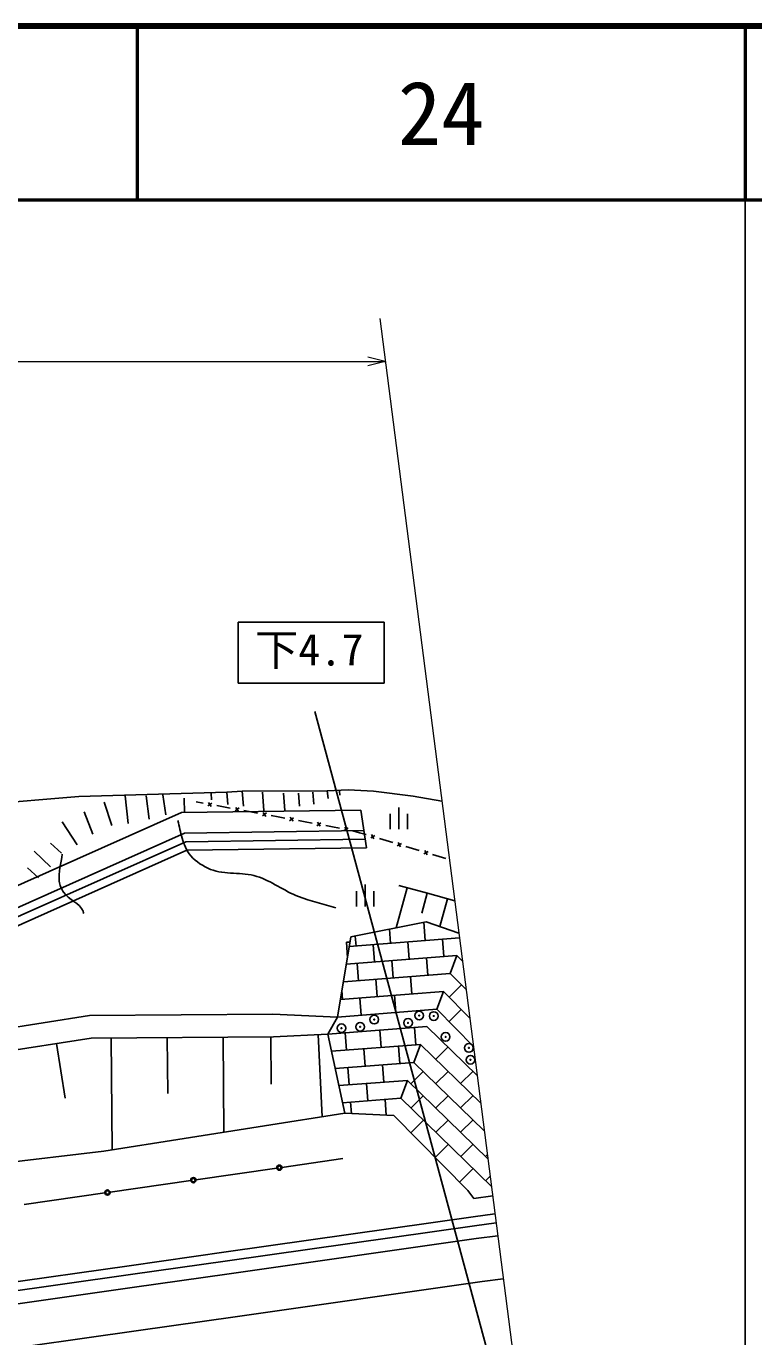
# Model space of a CAD drawing. Units: millimetres, scale not verified. Extents: x 40000 to 680000, y 20000 to 380000.
# Drawn here: x 537600 to 579500, y 304537 to 380000 of the extents above; entities that cross this region are included whole.
import ezdxf
from ezdxf.enums import TextEntityAlignment as Align

# ---------------------------------------------------------------- set-up
doc = ezdxf.new("R2010")
doc.units = ezdxf.units.MM
doc.header["$LTSCALE"] = 1000
doc.header["$PDMODE"] = 32
doc.header["$PDSIZE"] = 500
for name, color, linetype, lineweight in [('M-BGD', 7, 'Continuous', 25), ('M-STR-HTXT', 7, 'Continuous', 13), ('M-STR-STRC', 7, 'Continuous', 25), ('M-TTL', 2, 'Continuous', 140), ('M-TTL-BAND', 7, 'Continuous', 25), ('M-TTL-LINE', 7, 'Continuous', 50)]:
    doc.layers.add(name, color=color, linetype=linetype, lineweight=lineweight)
doc.layers.add('M-TTL-TXT', color=7, linetype='Continuous')
doc.styles.add('ＭＳ ゴシック', font='')
doc.styles.get('ＭＳ ゴシック').set_extended_font_data('MS Gothic')

msp = doc.modelspace()

# ---------------------------------------------------------------- linework, layer by layer
at = {"layer": 'M-BGD'}
for p, q in [((548257, 335838), (548271, 335453)), ((549146, 335893), (549204, 335194)), ((550036, 335949), (550108, 335098)), ((551211, 335898), (551292, 334841)), ((552408, 335836), (552503, 334847)), ((553289, 335840), (553331, 335094)), ((554106, 335889), (554159, 335214)), ((554928, 335969), (554987, 335525)), ((555640, 335961), (555663, 335720)), ((542091, 335319), (542522, 333982)), ((543300, 335690), (543476, 334101)), ((544508, 335680), (544685, 334344)), ((545461, 335736), (545641, 334590)), ((546697, 335553), (546721, 334707)), ((547394, 335334), (547786, 335263)), ((548294, 335272), (548062, 335111)), ((548098, 335307), (548258, 335075)), ((548571, 335120), (548963, 335048)), ((527565, 326266), (546550, 334727)), ((540942, 334758), (541438, 333482)), ((546550, 334727), (556880, 334868)), ((548963, 335048), (549355, 334977)), ((549864, 334986), (549632, 334824)), ((549667, 335021), (549828, 334789)), ((550140, 334833), (550532, 334762)), ((550532, 334762), (550925, 334690)), ((551433, 334699), (551201, 334538)), ((551237, 334735), (551397, 334503)), ((551709, 334547), (552102, 334476)), ((552102, 334476), (552494, 334404)), ((553002, 334413), (552770, 334252)), ((552806, 334449), (552966, 334217)), ((557190, 332690), (556880, 334868)), ((558560, 333773), (558560, 334648)), ((559060, 333773), (559060, 335023)), ((559560, 333773), (559560, 334648)), ((539666, 334196), (540542, 332855)), ((546719, 333539), (557049, 333680)), ((553279, 334261), (553671, 334190)), ((553671, 334190), (554063, 334118)), ((554572, 334127), (554340, 333966)), ((554376, 334163), (554536, 333931)), ((554848, 333975), (555240, 333904)), ((555240, 333904), (555633, 333832)), ((556141, 333841), (555909, 333680)), ((555945, 333877), (556105, 333645)), ((556415, 333679), (556797, 333564)), ((556797, 333564), (557179, 333450)), ((539000, 332965), (539630, 332388)), ((546790, 333044), (557120, 333185)), ((557685, 333402), (557437, 333268)), ((557494, 333460), (557628, 333211)), ((557943, 333221), (558325, 333106)), ((558325, 333106), (558707, 332992)), ((559213, 332944), (558965, 332810)), ((559022, 333002), (559156, 332753)), ((527874, 324088), (546860, 332549)), ((538061, 332496), (539005, 331598)), ((546860, 332549), (557190, 332690)), ((559471, 332763), (559853, 332648)), ((559853, 332648), (560235, 332534)), ((560741, 332486), (560493, 332352)), ((560550, 332544), (560684, 332295)), ((560999, 332305), (561381, 332190)), ((561381, 332190), (561763, 332076)), ((537670, 331545), (538299, 330968)), ((557112, 329321), (557112, 330571)), ((559064, 330528), (560714, 330073)), ((556612, 329321), (556612, 330196)), ((557612, 329321), (557612, 330196)), ((559546, 330395), (558909, 328086)), ((560700, 330077), (560382, 328922)), ((560714, 330073), (562275, 329645)), ((561855, 329760), (561416, 328158)), ((560628, 328430), (556298, 327564)), ((560500, 328405), (560580, 327353)), ((562516, 327778), (560628, 328430)), ((556298, 327564), (555521, 322937)), ((556204, 327004), (562550, 327511)), ((556549, 327614), (556593, 327035)), ((558525, 328009), (558587, 327194)), ((557590, 327115), (557666, 326118)), ((559583, 327274), (559659, 326277)), ((561577, 327433), (561653, 326436)), ((556033, 325987), (562393, 326495)), ((556669, 326038), (556745, 325041)), ((558662, 326197), (558738, 325200)), ((560656, 326356), (560732, 325359)), ((562009, 325461), (562393, 326495)), ((562393, 326495), (562724, 326161)), ((555863, 324971), (562009, 325461)), ((559735, 325280), (559811, 324283)), ((562009, 325461), (562934, 324525)), ((555783, 324498), (555824, 323964)), ((557742, 325121), (557818, 324123)), ((561954, 324095), (562665, 324798)), ((555692, 323954), (561625, 324427)), ((556821, 324044), (556897, 323047)), ((558814, 324203), (558890, 323206)), ((561241, 323393), (561625, 324427)), ((561625, 324427), (563145, 322890)), ((541240, 323028), (508758, 317961)), ((551812, 323117), (541240, 323028)), ((551812, 323117), (555522, 322937)), ((561241, 323393), (555522, 322937)), ((563355, 321255), (561241, 323393)), ((562657, 323384), (561945, 322681)), ((554973, 321961), (555522, 322937)), ((554973, 321961), (560672, 322395)), ((559959, 322340), (560035, 321343)), ((560672, 322395), (563571, 319575)), ((508958, 316676), (541346, 321729)), ((541346, 321729), (551848, 321817)), ((542502, 321739), (542556, 315298)), ((545722, 321766), (545749, 318545)), ((548943, 321792), (548989, 316314)), ((551682, 321815), (551705, 319076)), ((551848, 321817), (554973, 321961)), ((554418, 321935), (554636, 317206)), ((554973, 321961), (555950, 317414)), ((555971, 322037), (556047, 321040)), ((557965, 322188), (558041, 321191)), ((539351, 321418), (539840, 318280)), ((555185, 320974), (560298, 321363)), ((557044, 321115), (557120, 320118)), ((559038, 321267), (559114, 320270)), ((559924, 320332), (560298, 321363)), ((560298, 321363), (563776, 317981)), ((561174, 320512), (561885, 321215)), ((563354, 321261), (563351, 321258)), ((555397, 319987), (559924, 320332)), ((556122, 320042), (556198, 319045)), ((558117, 320194), (558193, 319197)), ((559924, 320332), (563982, 316387)), ((555609, 319000), (559551, 319301)), ((559177, 318269), (559551, 319301)), ((559551, 319301), (564187, 314792)), ((559751, 319106), (560463, 319809)), ((561180, 319111), (561891, 319814)), ((562608, 319117), (563319, 319820)), ((557195, 319121), (557271, 318124)), ((555821, 318014), (559177, 318269)), ((556274, 318048), (556324, 317395)), ((558269, 318200), (558338, 317293)), ((559177, 318269), (564392, 313198)), ((560468, 318408), (559757, 317705)), ((561185, 317711), (561897, 318414)), ((562614, 317717), (563325, 318420)), ((542080, 315223), (555950, 317414)), ((555950, 317414), (558764, 317271)), ((558764, 317271), (563024, 312968)), ((559741, 316284), (560474, 317008)), ((561902, 317014), (561191, 316311)), ((562619, 316316), (563331, 317020)), ((561148, 314862), (561908, 315613)), ((563337, 315619), (562625, 314916)), ((527121, 313477), (542080, 315223)), ((552326, 314293), (555834, 314800)), ((564054, 314922), (564157, 315024)), ((547377, 313578), (552029, 314250)), ((562556, 313441), (563342, 314219)), ((542428, 312864), (547080, 313535)), ((564318, 313777), (564059, 313521)), ((537480, 312149), (542131, 312821)), ((563024, 312968), (563378, 312505)), ((563378, 312505), (564463, 312649)), ((543535, 308631), (549117, 309427)), ((543606, 308116), (549187, 308912)), ((530334, 306755), (543535, 308631)), ((530407, 306240), (543606, 308116)), ((543705, 307372), (549286, 308168)), ((530513, 305498), (543711, 307373)), ((544058, 304897), (549639, 305694))]:
    msp.add_line(p, q, dxfattribs=at)
for points in [[(524794, 333375), (531287, 334778), (533257, 335015), (535102, 335190), (540633, 335650), (549146, 335893), (550036, 335949), (554928, 335969), (556135, 336023), (557596, 335947), (559880, 335672), (561537, 335381)], [(556248, 327264), (556049, 327254), (556105, 326365)], [(549117, 309427), (563343, 311446), (564595, 311619)], [(549187, 308912), (563414, 310931), (564662, 311103)], [(549289, 308169), (563516, 310188), (564757, 310359)], [(549640, 305694), (563863, 307712), (565076, 307880)], [(435047, 291285), (440489, 291786), (445918, 292313), (450873, 292817), (455824, 293340), (465734, 294445), (475636, 295618), (485535, 296850), (495431, 298133), (505325, 299460), (515219, 300820), (525112, 302205), (544060, 304898)]]:
    msp.add_lwpolyline(points, dxfattribs=at)
msp.add_lwpolyline([(488100, 320489), (508174, 321385), (527734, 325078), (546719, 333539), (557049, 333680), (557120, 333185), (546790, 333044), (527804, 324583), (508243, 320890), (488163, 319993)], close=True, dxfattribs=at)
for centre, radius in [((560231, 323032), 25), ((561067, 323007), 25), ((555753, 322302), 25), ((556827, 322385), 25), ((557645, 322800), 25), ((559588, 322611), 25), ((561755, 321803), 25), ((563096, 321167), 25), ((563183, 320489), 25), ((552177, 314272), 150), ((552177, 314272), 120), ((552177, 314272), 100), ((547228, 313557), 150), ((547228, 313557), 120), ((547228, 313557), 100), ((542280, 312842), 150), ((542280, 312842), 120), ((542280, 312842), 100)]:
    msp.add_circle(centre, radius, dxfattribs=at)
for points, knots in [([(546336, 334265), (546417, 333926), (546479, 333581), (546580, 333247), (546632, 333073), (546687, 332900), (546766, 332737), (546852, 332557), (546940, 332370), (547078, 332226), (547394, 331894), (547787, 331620), (548214, 331453), (549050, 331124), (550020, 331314), (550878, 331048), (551728, 330784), (552452, 330208), (553281, 329884), (553979, 329610), (554716, 329447), (555433, 329229)], [0, 0, 0, 0, 1, 1, 1, 2, 2, 2, 3, 3, 3, 4, 4, 4, 5, 5, 5, 6, 6, 6, 7, 7, 7, 7]), ([(539673, 332319), (539617, 331802), (539437, 331283), (539506, 330767), (539535, 330541), (539627, 330319), (539753, 330129), (540044, 329693), (540683, 329522), (540886, 329039), (540902, 329000), (540885, 328955), (540885, 328912)], [0, 0, 0, 0, 1, 1, 1, 2, 2, 2, 3, 3, 3, 4, 4, 4, 4])]:
    msp.add_open_spline(points, degree=3, knots=knots, dxfattribs=at)
for p in [(557645, 322800), (560231, 323032), (561067, 323007), (555753, 322302), (556827, 322385), (559588, 322611), (561755, 321803), (563096, 321167), (563183, 320489)]:
    msp.add_point(p, dxfattribs=at)
at = {"layer": 'M-STR-HTXT'}
for p, q in [((557960, 363170), (572817, 247736)), ((558278, 360700), (557278, 360950)), ((69584, 360700), (558278, 360700)), ((558278, 360700), (557278, 360450))]:
    msp.add_line(p, q, dxfattribs=at)
at = {"layer": 'M-STR-STRC'}
for p, q in [((549812, 342177), (549812, 345677)), ((549812, 345677), (558212, 345677)), ((558212, 345677), (558212, 342177)), ((558212, 342177), (549812, 342177)), ((566378, 295462), (554229, 340535))]:
    msp.add_line(p, q, dxfattribs=at)
at = {"layer": 'M-TTL'}
msp.add_line((680000, 380000), (40000, 380000), dxfattribs=at)
at = {"layer": 'M-TTL-BAND'}
msp.add_line((579000, 20000), (579000, 370000), dxfattribs=at)
at = {"layer": 'M-TTL-LINE'}
for p, q in [((543997, 380000), (543997, 370000)), ((579000, 380000), (579000, 370000)), ((40000, 370000), (680000, 370000))]:
    msp.add_line(p, q, dxfattribs=at)

# ---------------------------------------------------------------- texts
at = {"layer": 'M-STR-STRC', "style": 'ＭＳ ゴシック'}
msp.add_text('下4.7', height=1833, dxfattribs=at).set_placement((553899, 342641), align=Align.BOTTOM_CENTER)
at = {"layer": 'M-TTL-TXT', "style": 'ＭＳ ゴシック'}
msp.add_text('24', height=3666, dxfattribs=at).set_placement((561497, 375000), align=Align.MIDDLE_CENTER)

doc.saveas('drawing.dxf')
